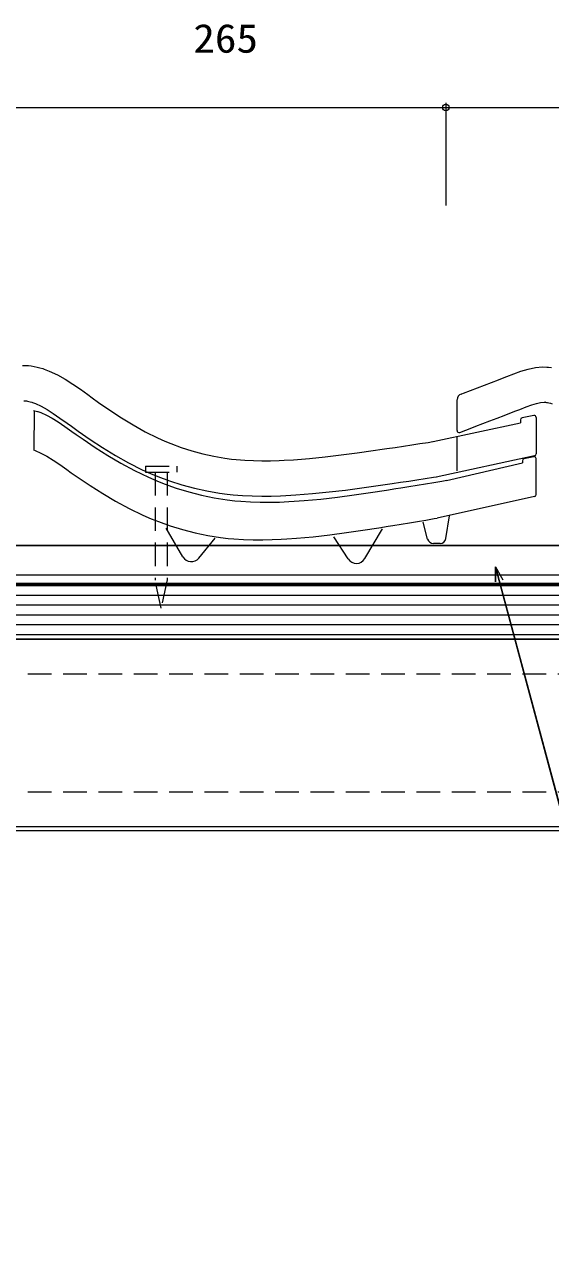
# Model space of a CAD drawing. Units: millimetres, scale not verified. Extents: x -682 to 655, y -296 to 323.
# Drawn here: x -145 to 123, y -296 to 323 of the extents above; entities that cross this region are included whole.
import ezdxf
from ezdxf.enums import TextEntityAlignment as Align

# ---------------------------------------------------------------- set-up
doc = ezdxf.new("R2010")
doc.units = ezdxf.units.MM
doc.header["$LTSCALE"] = 10
doc.linetypes.add('DASHED1', pattern=[1.8, 1.2, -0.6])
doc.linetypes.add('DASHED3', pattern=[4, 3, -1])
for name, color, linetype, lineweight in [('0-0_1', 5, 'Continuous', 18), ('0-1_2', 7, 'Continuous', 18), ('0-2_3', 3, 'Continuous', 18), ('0-3_4', 3, 'Continuous', 18)]:
    doc.layers.add(name, color=color, linetype=linetype, lineweight=lineweight)
doc.styles.add('ＭＳ ゴシック', font='')
doc.styles.get('ＭＳ ゴシック').set_extended_font_data('MS Gothic')

msp = doc.modelspace()

# ---------------------------------------------------------------- linework, layer by layer
at = {"layer": '0-0_1', "color": 3}
for p, q in [((-195.16, 280.33), (69.84, 280.33)), ((69.84, 282.83), (69.84, 230.33)), ((69.84, 280.33), (334.84, 280.33)), ((95.19, 46.12), (186.81, -295.83)), ((654.93, 11.57), (-384.07, 11.57)), ((-269.07, 9.27), (654.93, 9.27)), ((-269.07, -86.13), (654.93, -86.13)), ((654.93, -88.43), (-269.07, -88.43))]:
    msp.add_line(p, q, dxfattribs=at)
at = {"layer": '0-0_1'}
for p, q in [((75.52, 115.68), (75.52, 131.4)), ((77.56, 134.25), (77.98, 134.41)), ((-140.14, 125.92), (-140.1, 125.92)), ((-140.1, 125.92), (-139.52, 125.8)), ((-139.78, 125.83), (-139.96, 105.66)), ((-139.52, 125.8), (-138.86, 125.64)), ((-138.86, 125.64), (-138.08, 125.41)), ((-138.08, 125.41), (-137.9, 125.35)), ((-137.9, 125.35), (-136.43, 124.82)), ((-136.43, 124.82), (-133.6, 123.55)), ((-133.6, 123.55), (-130.73, 121.99)), ((-130.73, 121.99), (-127.62, 120.07)), ((-127.62, 120.07), (-124.25, 117.8)), ((-124.25, 117.8), (-120.63, 115.26)), ((63.39, 110.05), (107.84, 119.69)), ((107.84, 121.15), (107.84, 119.69)), ((114.64, 123.38), (108.64, 122.13)), ((115.84, 122.4), (115.84, 103.82)), ((-120.63, 115.26), (-118.39, 113.69)), ((-118.39, 113.69), (-114.85, 111.23)), ((75.66, 95.16), (75.66, 112.36)), ((76.88, 114.74), (83.05, 117.08)), ((-140.11, 105.79), (-139.36, 105.51)), ((-139.36, 105.51), (-136.4, 104.18)), ((-114.85, 111.23), (-108.67, 107.06)), ((-108.67, 107.06), (-102.26, 102.98)), ((-136.4, 104.18), (-133.41, 102.57)), ((-133.41, 102.57), (-130.22, 100.59)), ((-130.22, 100.59), (-126.8, 98.29)), ((-102.26, 102.98), (-95.62, 99.05)), ((-95.62, 99.05), (-88.73, 95.32)), ((115.06, 102.84), (64.92, 91.96)), ((70.13, 90.21), (108.81, 99.26)), ((108.81, 100.22), (108.81, 99.26)), ((114.62, 102.33), (109.59, 101.19)), ((115.84, 83.08), (115.84, 101.36)), ((-126.8, 98.29), (-123.16, 95.74)), ((-123.16, 95.74), (-120.93, 94.17)), ((-120.93, 94.17), (-117.4, 91.72)), ((-88.73, 95.32), (-81.66, 91.9)), ((-117.4, 91.72), (-111.25, 87.58)), ((-111.25, 87.58), (-104.89, 83.52)), ((-81.66, 91.9), (-77.29, 90.01)), ((-77.29, 90.01), (-73.61, 88.54)), ((-73.61, 88.54), (-67.44, 86.33)), ((46.85, 86.49), (51.06, 87.17)), ((51.06, 87.17), (55.26, 87.86)), ((55.26, 87.86), (59.46, 88.56)), ((59.46, 88.56), (63.65, 89.25)), ((63.65, 89.25), (67.84, 89.95)), ((67.84, 89.95), (70.27, 90.35)), ((-104.89, 83.52), (-98.32, 79.63)), ((-67.44, 86.33), (-61.08, 84.38)), ((-61.08, 84.38), (-54.61, 82.73)), ((-54.61, 82.73), (-48.07, 81.37)), ((-48.07, 81.37), (-41.55, 80.35)), ((-2.33, 79.95), (6.23, 80.73)), ((6.23, 80.73), (14.74, 81.7)), ((14.74, 81.7), (23.15, 82.82)), ((23.15, 82.82), (31.46, 84.04)), ((31.46, 84.04), (39.66, 85.32)), ((39.66, 85.32), (44.4, 86.09)), ((44.4, 86.09), (46.85, 86.49)), ((115.06, 82.1), (65.48, 71.03)), ((-98.32, 79.63), (-91.5, 75.94)), ((-91.5, 75.94), (-84.51, 72.56)), ((-41.55, 80.35), (-37.62, 79.89)), ((-37.62, 79.89), (-34.57, 79.61)), ((-34.57, 79.61), (-29.62, 79.29)), ((-29.62, 79.29), (-24.64, 79.13)), ((-24.64, 79.13), (-19.74, 79.12)), ((-19.74, 79.12), (-14.91, 79.22)), ((-14.91, 79.22), (-10.19, 79.43)), ((-10.19, 79.43), (-7.39, 79.59)), ((-7.39, 79.59), (-2.33, 79.95)), ((-84.51, 72.56), (-80.21, 70.7)), ((-80.21, 70.7), (-76.58, 69.25)), ((-76.58, 69.25), (-70.5, 67.07)), ((47.05, 67.99), (51.25, 68.68)), ((51.25, 68.68), (55.45, 69.37)), ((55.45, 69.37), (59.64, 70.07)), ((60.55, 60.34), (58.3, 68.91)), ((59.64, 70.07), (63.83, 70.76)), ((63.83, 70.76), (65.44, 71.03)), ((69.85, 60.6), (71.78, 72.21)), ((-64.06, 51.32), (-72.6, 65.86)), ((-70.5, 67.07), (-64.22, 65.15)), ((-64.22, 65.15), (-57.85, 63.52)), ((-57.85, 63.52), (-51.39, 62.18)), ((-51.39, 62.18), (-44.96, 61.17)), ((2.34, 61.56), (10.82, 62.53)), ((10.82, 62.53), (19.19, 63.64)), ((19.19, 63.64), (27.48, 64.86)), ((27.48, 64.86), (35.67, 66.14)), ((28.56, 50.39), (37.5, 65.64)), ((35.67, 66.14), (40.39, 66.9)), ((40.39, 66.9), (42.84, 67.3)), ((42.84, 67.3), (47.05, 67.99)), ((-55.9, 50.67), (-47.59, 60.74)), ((-44.96, 61.17), (-41.1, 60.72)), ((-41.1, 60.72), (-38.1, 60.44)), ((-38.1, 60.44), (-33.2, 60.13)), ((-33.2, 60.13), (-28.29, 59.97)), ((-28.29, 59.97), (-23.44, 59.96)), ((-23.44, 59.96), (-18.66, 60.06)), ((-18.66, 60.06), (-13.98, 60.26)), ((-13.98, 60.26), (-11.2, 60.42)), ((-11.2, 60.42), (-6.17, 60.78)), ((-6.17, 60.78), (2.34, 61.56)), ((20.05, 50.2), (12.72, 61.51)), ((66.89, 58.1), (63.47, 58.1))]:
    msp.add_line(p, q, dxfattribs=at)
at = {"layer": '0-0_1', "color": 3, "linetype": 'DASHED1'}
for p, q in [((-78.12, 94.52), (-78.12, 39.37)), ((-72.12, 94.52), (-72.12, 39.63)), ((-75.17, 25.12), (-78.12, 39.37)), ((-72.12, 39.63), (-75.17, 25.12)), ((-269.07, -8.43), (654.93, -8.43)), ((-269.07, -68.43), (654.93, -68.43))]:
    msp.add_line(p, q, dxfattribs=at)
at = {"layer": '0-0_1', "color": 2}
for p, q in [((654.93, 31.57), (-384.07, 31.57)), ((654.93, 26.57), (-384.07, 26.57)), ((654.93, 21.57), (-384.07, 21.57)), ((654.93, 16.57), (-384.07, 16.57))]:
    msp.add_line(p, q, dxfattribs=at)
at = {"layer": '0-0_1'}
for points in [[(-145.73, 148.88), (-143.57, 148.86), (-142.72, 148.8), (-141.26, 148.62), (-139.79, 148.38), (-138.34, 148.06), (-136.9, 147.68), (-135.47, 147.25), (-134.65, 146.97), (-132.16, 146.03), (-128, 144.09), (-123.99, 141.85), (-120.11, 139.37), (-116.3, 136.73), (-112.53, 134.01), (-110.35, 132.43), (-107.02, 130.04), (-101.23, 126.02), (-95.35, 122.17), (-89.38, 118.51), (-83.28, 115.1), (-77.04, 111.98), (-73.34, 110.31), (-70.28, 109.04), (-64.92, 107.04), (-59.46, 105.28), (-53.93, 103.78)], [(77.98, 134.41), (78.8, 134.72), (82.35, 136.06), (85.9, 137.41), (89.47, 138.77), (93.06, 140.16), (96.66, 141.57), (98.77, 142.4), (100.85, 143.23), (104.45, 144.63), (108.09, 145.92), (111.74, 146.98), (115.43, 147.74), (119.13, 148.08), (121.29, 148.05), (122.14, 147.99), (123.6, 147.82)], [(-145.01, 130.87), (-144.33, 130.87), (-144.41, 130.87), (-143.8, 130.8), (-143.21, 130.7), (-142.54, 130.55), (-141.81, 130.36), (-140.96, 130.1), (-140.71, 130.02), (-139.15, 129.43), (-136.2, 128.06), (-133.24, 126.4), (-130.08, 124.38), (-126.69, 122.03), (-123.09, 119.43), (-120.88, 117.83), (-117.39, 115.33), (-111.3, 111.1), (-104.99, 106.96), (-98.47, 102.97), (-91.71, 99.19), (-84.76, 95.71), (-80.49, 93.79), (-76.88, 92.29), (-70.83, 90.03), (-64.58, 88.02), (-58.23, 86.3)], [(83.09, 117.1), (85.15, 117.88), (88.72, 119.22), (92.31, 120.59), (95.93, 121.97), (99.58, 123.38), (103.26, 124.82), (105.42, 125.68), (107.44, 126.48), (110.71, 127.75), (113.61, 128.78), (116.07, 129.5), (118.07, 129.9), (119.85, 130.07), (120.53, 130.06), (120.45, 130.06), (121.06, 129.99), (121.65, 129.89), (122.32, 129.75), (123.05, 129.56), (123.9, 129.3)], [(-53.93, 103.78), (-48.33, 102.54), (-42.68, 101.58), (-39.39, 101.14), (-36.88, 100.87), (-32.52, 100.53), (-28.16, 100.34), (-23.8, 100.26), (-19.43, 100.3), (-15.06, 100.42), (-12.53, 100.53), (-7.81, 100.8), (0.33, 101.43), (8.45, 102.25), (16.56, 103.21), (24.65, 104.28), (32.74, 105.43), (37.42, 106.12), (39.86, 106.48), (44.05, 107.1), (48.25, 107.73), (52.44, 108.37), (56.64, 109), (60.83, 109.64), (63.26, 110.01)], [(-58.23, 86.3), (-51.8, 84.87), (-45.38, 83.78), (-41.52, 83.27), (-38.53, 82.95), (-33.64, 82.57), (-28.73, 82.34), (-23.88, 82.26), (-19.1, 82.3), (-14.41, 82.43), (-11.63, 82.56), (-6.6, 82.84), (1.93, 83.5), (10.41, 84.35), (18.8, 85.35), (27.1, 86.45), (35.31, 87.62), (40.05, 88.31), (42.5, 88.67), (46.72, 89.3), (50.93, 89.94), (55.14, 90.57), (59.34, 91.21), (63.54, 91.85), (65.15, 92.09)]]:
    msp.add_lwpolyline(points, dxfattribs=at)
at = {"layer": '0-0_1', "color": 3, "linetype": 'DASHED1'}
for points in [[(-83.12, 97.52), (-67.12, 97.52), (-67.12, 94.52)], [(-83.12, 97.52), (-83.12, 94.52), (-67.12, 94.52)]]:
    msp.add_lwpolyline(points, dxfattribs=at)
at = {"layer": '0-0_1', "color": 3}
msp.add_lwpolyline([(95.19, 38.62), (95.19, 46.12), (98.94, 39.63)], dxfattribs=at)
msp.add_circle((69.84, 280.33), 1.7, dxfattribs=at)
msp.add_circle((69.84, 280.33), 1.7, dxfattribs=at)
at = {"layer": '0-0_1'}
for centre, radius, start, end in [((78.63, 131.45), 3, 110.94902, 178.7), ((108.84, 121.15), 1, 101.73308, 180), ((114.84, 122.4), 1, 0, 101.73308), ((76.52, 115.68), 1, 180, 290.73166), ((109.81, 100.22), 1, 102.72435, 180), ((114.84, 101.36), 1, 0, 102.72435), ((114.84, 103.82), 1, 282.24497, 0), ((114.84, 83.08), 1, 282.58296, 0), ((63.45, 61.1), 3, 194.67639, 270), ((66.89, 61.1), 3, 270, 350.53767), ((-59.75, 53.85), 5, 210.42578, 320.47001), ((24.25, 52.92), 5, 212.93986, 329.61716)]:
    msp.add_arc(centre, radius, start, end, dxfattribs=at)
at = {"layer": '0-1_2'}
for p, q in [((-420.16, 280.33), (599.84, 280.33)), ((69.84, 282.03), (69.84, 230.33)), ((654.93, 57.05), (-333.58, 57.05)), ((95.19, 46.12), (98.94, 39.63)), ((-384.07, 37.35), (654.93, 37.35)), ((-383.77, 37.91), (654.93, 37.91)), ((654.93, 9.27), (-269.07, 9.27)), ((-269.07, -86.13), (654.93, -86.13)), ((654.93, -88.43), (-269.07, -88.43))]:
    msp.add_line(p, q, dxfattribs=at)
at = {"layer": '0-1_2', "color": 3}
msp.add_line((278.34, 36.57), (-384.07, 36.57), dxfattribs=at)
at = {"layer": '0-1_2', "color": 2}
msp.add_line((654.93, 36.57), (-384.07, 36.57), dxfattribs=at)
at = {"layer": '0-1_2'}
for points in [[(-333.58, 57.05), (-333.58, 42.05), (654.93, 42.05)], [(186.81, -295.83), (95.19, 46.12), (95.19, 38.62)], [(654.93, 11.57), (-384.07, 11.57), (-384.07, 37.35)]]:
    msp.add_lwpolyline(points, dxfattribs=at)
at = {"layer": '0-2_3', "linetype": 'DASHED3'}
msp.add_line((-384.07, 37.35), (654.93, 37.35), dxfattribs=at)
at = {"layer": '0-2_3'}
msp.add_line((-333.58, 42.05), (654.93, 42.05), dxfattribs=at)
at = {"layer": '0-3_4'}
msp.add_line((-333.58, 57.05), (654.93, 57.05), dxfattribs=at)

# ---------------------------------------------------------------- texts
at = {"layer": '0-0_1', "color": 7, "style": 'ＭＳ ゴシック', "width": 1.1}
msp.add_text('265', height=14.66, dxfattribs=at).set_placement((-58.74, 303.9), align=Align.BOTTOM_LEFT)

doc.saveas('drawing.dxf')
